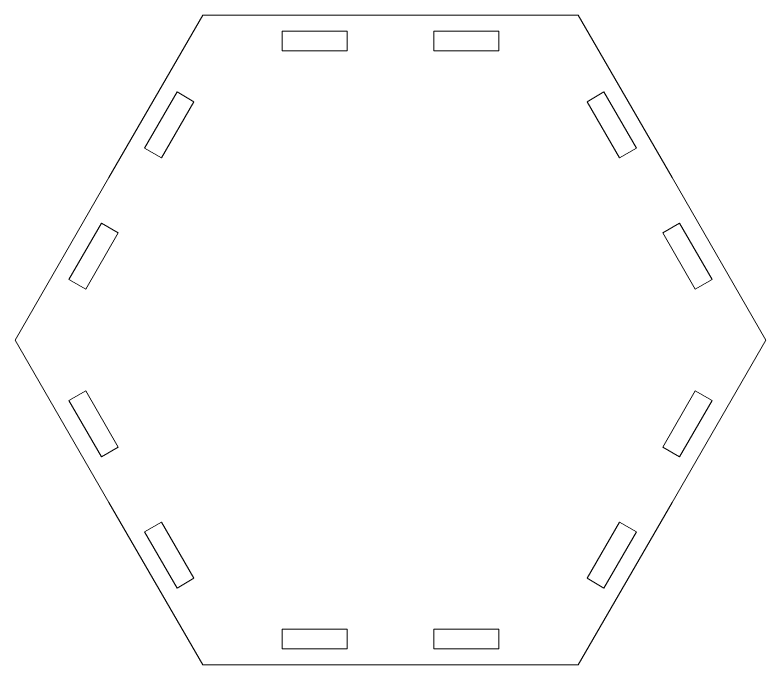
# Model space of a CAD drawing. Header units: centimetres. Extents: x -130 to 92, y -33 to 29.
# Drawn here: x 30.04 to 53.14, y -20.51 to -0.51 of the extents above; entities that cross this region are included whole.
import ezdxf

# ---------------------------------------------------------------- set-up
doc = ezdxf.new("R2010")
doc.units = ezdxf.units.CM
doc.header["$MEASUREMENT"] = 0
doc.layers.add('layer 1', color=7, linetype='Continuous')

msp = doc.modelspace()

# ---------------------------------------------------------------- linework, layer by layer
at = {"layer": 'layer 1', "color": 250, "lineweight": 9}
for points, knots in [([(35.81527, -0.50732), (35.81527, -0.50732), (41.58877, -0.50732), (41.58877, -0.50732), (41.58877, -0.50732), (41.58877, -0.50732), (47.36227, -0.5073), (47.36227, -0.5073), (47.36227, -0.5073), (47.36227, -0.5073), (50.24903, -5.5073), (50.24903, -5.5073), (50.24903, -5.5073), (50.24903, -5.5073), (53.13577, -10.5073), (53.13577, -10.5073), (53.13577, -10.5073), (53.13577, -10.5073), (50.24901, -15.5073), (50.24901, -15.5073), (50.24901, -15.5073), (50.24901, -15.5073), (47.36227, -20.50728), (47.36227, -20.50728), (47.36227, -20.50728), (47.36227, -20.50728), (41.58877, -20.50728), (41.58877, -20.50728), (41.58877, -20.50728), (41.58877, -20.50728), (35.81527, -20.5073), (35.81527, -20.5073), (35.81527, -20.5073), (35.81527, -20.5073), (32.92851, -15.5073), (32.92851, -15.5073), (32.92851, -15.5073), (32.92851, -15.5073), (30.04177, -10.5073), (30.04177, -10.5073), (30.04177, -10.5073), (30.04177, -10.5073), (32.92853, -5.5073), (32.92853, -5.5073), (32.92853, -5.5073), (32.92853, -5.5073), (35.81527, -0.50732), (35.81527, -0.50732)], [0, 0, 0, 0, 0.07692308, 0.07692308, 0.07692308, 0.07692308, 0.15384615, 0.15384615, 0.15384615, 0.15384615, 0.23076923, 0.23076923, 0.23076923, 0.23076923, 0.30769231, 0.30769231, 0.30769231, 0.30769231, 0.38461538, 0.38461538, 0.38461538, 0.38461538, 0.46153846, 0.46153846, 0.46153846, 0.46153846, 0.53846154, 0.53846154, 0.53846154, 0.53846154, 0.61538462, 0.61538462, 0.61538462, 0.61538462, 0.69230769, 0.69230769, 0.69230769, 0.69230769, 0.76923077, 0.76923077, 0.76923077, 0.76923077, 0.84615385, 0.84615385, 0.84615385, 0.84615385, 1, 1, 1, 1]), ([(38.25937, -1.00732), (38.25937, -1.00732), (40.25937, -1.00732), (40.25937, -1.00732), (40.25937, -1.00732), (40.25937, -1.00732), (40.25937, -1.60732), (40.25937, -1.60732), (40.25937, -1.60732), (40.25937, -1.60732), (38.25937, -1.60734), (38.25937, -1.60734), (38.25937, -1.60734), (38.25937, -1.60734), (38.25937, -1.00732), (38.25937, -1.00732)], [0, 0, 0, 0, 0.2, 0.2, 0.2, 0.2, 0.4, 0.4, 0.4, 0.4, 0.6, 0.6, 0.6, 0.6, 1, 1, 1, 1]), ([(42.91817, -1.00732), (42.91817, -1.00732), (44.91817, -1.00732), (44.91817, -1.00732), (44.91817, -1.00732), (44.91817, -1.00732), (44.91817, -1.60732), (44.91817, -1.60732), (44.91817, -1.60732), (44.91817, -1.60732), (42.91817, -1.60732), (42.91817, -1.60732), (42.91817, -1.60732), (42.91817, -1.60732), (42.91817, -1.00732), (42.91817, -1.00732)], [0, 0, 0, 0, 0.2, 0.2, 0.2, 0.2, 0.4, 0.4, 0.4, 0.4, 0.6, 0.6, 0.6, 0.6, 1, 1, 1, 1]), ([(34.02625, -4.60602), (34.02625, -4.60602), (35.02625, -2.87396), (35.02625, -2.87396), (35.02625, -2.87396), (35.02625, -2.87396), (35.54587, -3.17396), (35.54587, -3.17396), (35.54587, -3.17396), (35.54587, -3.17396), (34.54587, -4.90602), (34.54587, -4.90602), (34.54587, -4.90602), (34.54587, -4.90602), (34.02625, -4.60602), (34.02625, -4.60602)], [0, 0, 0, 0, 0.2, 0.2, 0.2, 0.2, 0.4, 0.4, 0.4, 0.4, 0.6, 0.6, 0.6, 0.6, 1, 1, 1, 1]), ([(48.15129, -2.87396), (48.15129, -2.87396), (49.15129, -4.60602), (49.15129, -4.60602), (49.15129, -4.60602), (49.15129, -4.60602), (48.63167, -4.90602), (48.63167, -4.90602), (48.63167, -4.90602), (48.63167, -4.90602), (47.63167, -3.17398), (47.63167, -3.17398), (47.63167, -3.17398), (47.63167, -3.17398), (48.15129, -2.87396), (48.15129, -2.87396)], [0, 0, 0, 0, 0.2, 0.2, 0.2, 0.2, 0.4, 0.4, 0.4, 0.4, 0.6, 0.6, 0.6, 0.6, 1, 1, 1, 1]), ([(31.69685, -8.64066), (31.69685, -8.64066), (32.69685, -6.9086), (32.69685, -6.9086), (32.69685, -6.9086), (32.69685, -6.9086), (33.21647, -7.2086), (33.21647, -7.2086), (33.21647, -7.2086), (33.21647, -7.2086), (32.21647, -8.94066), (32.21647, -8.94066), (32.21647, -8.94066), (32.21647, -8.94066), (31.69685, -8.64066), (31.69685, -8.64066)], [0, 0, 0, 0, 0.2, 0.2, 0.2, 0.2, 0.4, 0.4, 0.4, 0.4, 0.6, 0.6, 0.6, 0.6, 1, 1, 1, 1]), ([(50.48069, -6.9086), (50.48069, -6.9086), (51.48069, -8.64066), (51.48069, -8.64066), (51.48069, -8.64066), (51.48069, -8.64066), (50.96107, -8.94066), (50.96107, -8.94066), (50.96107, -8.94066), (50.96107, -8.94066), (49.96107, -7.2086), (49.96107, -7.2086), (49.96107, -7.2086), (49.96107, -7.2086), (50.48069, -6.9086), (50.48069, -6.9086)], [0, 0, 0, 0, 0.2, 0.2, 0.2, 0.2, 0.4, 0.4, 0.4, 0.4, 0.6, 0.6, 0.6, 0.6, 1, 1, 1, 1]), ([(32.69685, -14.106), (32.69685, -14.106), (31.69685, -12.37394), (31.69685, -12.37394), (31.69685, -12.37394), (31.69685, -12.37394), (32.21647, -12.07394), (32.21647, -12.07394), (32.21647, -12.07394), (32.21647, -12.07394), (33.21647, -13.806), (33.21647, -13.806), (33.21647, -13.806), (33.21647, -13.806), (32.69685, -14.106), (32.69685, -14.106)], [0, 0, 0, 0, 0.2, 0.2, 0.2, 0.2, 0.4, 0.4, 0.4, 0.4, 0.6, 0.6, 0.6, 0.6, 1, 1, 1, 1]), ([(51.48069, -12.37394), (51.48069, -12.37394), (50.48069, -14.106), (50.48069, -14.106), (50.48069, -14.106), (50.48069, -14.106), (49.96107, -13.806), (49.96107, -13.806), (49.96107, -13.806), (49.96107, -13.806), (50.96107, -12.07394), (50.96107, -12.07394), (50.96107, -12.07394), (50.96107, -12.07394), (51.48069, -12.37394), (51.48069, -12.37394)], [0, 0, 0, 0, 0.2, 0.2, 0.2, 0.2, 0.4, 0.4, 0.4, 0.4, 0.6, 0.6, 0.6, 0.6, 1, 1, 1, 1]), ([(35.02625, -18.14064), (35.02625, -18.14064), (34.02625, -16.40858), (34.02625, -16.40858), (34.02625, -16.40858), (34.02625, -16.40858), (34.54587, -16.10858), (34.54587, -16.10858), (34.54587, -16.10858), (34.54587, -16.10858), (35.54587, -17.84062), (35.54587, -17.84062), (35.54587, -17.84062), (35.54587, -17.84062), (35.02625, -18.14064), (35.02625, -18.14064)], [0, 0, 0, 0, 0.2, 0.2, 0.2, 0.2, 0.4, 0.4, 0.4, 0.4, 0.6, 0.6, 0.6, 0.6, 1, 1, 1, 1]), ([(49.15129, -16.40858), (49.15129, -16.40858), (48.15129, -18.14064), (48.15129, -18.14064), (48.15129, -18.14064), (48.15129, -18.14064), (47.63167, -17.84062), (47.63167, -17.84062), (47.63167, -17.84062), (47.63167, -17.84062), (48.63167, -16.10858), (48.63167, -16.10858), (48.63167, -16.10858), (48.63167, -16.10858), (49.15129, -16.40858), (49.15129, -16.40858)], [0, 0, 0, 0, 0.2, 0.2, 0.2, 0.2, 0.4, 0.4, 0.4, 0.4, 0.6, 0.6, 0.6, 0.6, 1, 1, 1, 1]), ([(40.25937, -20.00728), (40.25937, -20.00728), (38.25937, -20.00728), (38.25937, -20.00728), (38.25937, -20.00728), (38.25937, -20.00728), (38.25937, -19.40726), (38.25937, -19.40726), (38.25937, -19.40726), (38.25937, -19.40726), (40.25937, -19.40728), (40.25937, -19.40728), (40.25937, -19.40728), (40.25937, -19.40728), (40.25937, -20.00728), (40.25937, -20.00728)], [0, 0, 0, 0, 0.2, 0.2, 0.2, 0.2, 0.4, 0.4, 0.4, 0.4, 0.6, 0.6, 0.6, 0.6, 1, 1, 1, 1]), ([(44.91817, -20.00728), (44.91817, -20.00728), (42.91817, -20.00728), (42.91817, -20.00728), (42.91817, -20.00728), (42.91817, -20.00728), (42.91817, -19.40728), (42.91817, -19.40728), (42.91817, -19.40728), (42.91817, -19.40728), (44.91817, -19.40726), (44.91817, -19.40726), (44.91817, -19.40726), (44.91817, -19.40726), (44.91817, -20.00728), (44.91817, -20.00728)], [0, 0, 0, 0, 0.2, 0.2, 0.2, 0.2, 0.4, 0.4, 0.4, 0.4, 0.6, 0.6, 0.6, 0.6, 1, 1, 1, 1])]:
    msp.add_open_spline(points, degree=3, knots=knots, dxfattribs=at)

doc.saveas('drawing.dxf')
